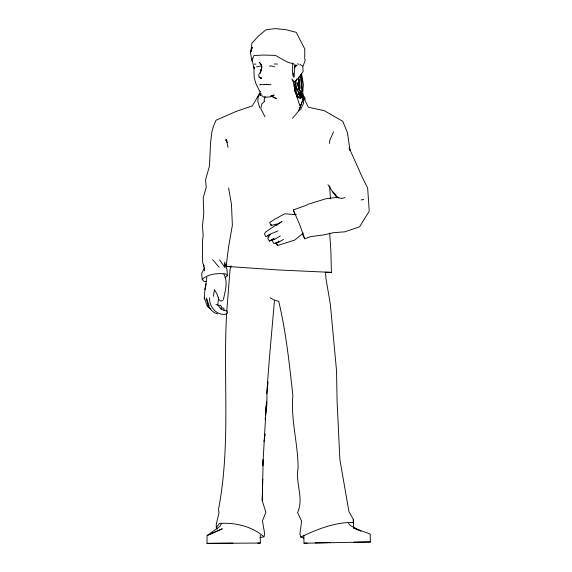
<?xml version="1.0" encoding="UTF-8"?>
<svg xmlns="http://www.w3.org/2000/svg" width="572" height="572" viewBox="0 0 572 572"><rect width="100%" height="100%" fill="white"/><g stroke="black" fill="none" stroke-linecap="round" stroke-linejoin="round"><path stroke-width="0.86" d="M353.317 523.216L353.324 519.347L348.97 511.768L339.875 459.516L337.101 401.615L336.536 370.67L330.359 304.39L326.004 278.864L325.489 272.379M270.206 297.805L274.474 300.214C271.872 331.345 268.761 362.519 266.802 393.722M353.467 526.505L353.324 519.347M259.96 537.644L263.921 536.75L264.686 533.883L262.462 520.892L265.887 512.19L262.226 500.757L262.727 479.107M262.226 500.757L263.184 459.609L262.855 464.836M301.866 81.889L301.923 80.109M301.229 95.174L303.646 97.655L303.46 103.439L300.55 109.845M299.149 76.612C297.805 82.833 302.073 90.233 296.582 95.181L299.993 93.565L301.315 90.169L300.958 75.046C302.953 83.047 301.079 91.835 304.812 99.378L303.367 97.433M226.669 312.891C222.844 378.299 231.031 444.53 218.504 509.33L219.033 512.812L216.245 524.288L216.302 527.584L217.246 529.093M226.769 311.161L230.023 269.827L231.102 265.916M224.388 266.438L224.667 262.255L226.991 269.655L227.399 275.718L225.046 277.763M302.874 91.456L303.367 84.399L301.623 73.824M262.813 465.815L266.481 401.58L266.237 404.168M294.644 87.023L294.394 90.447L297.168 95.159L300.593 98.82L299.37 93.837M204.204 299.077L204.948 289.604L206.85 277.248M298.97 79.672L299.092 89.847L298.67 82.954L299.185 79.722M265.68 410.217L266.08 405.898M295.152 86.815L294.802 90.362L297.097 96.961L296.096 90.304L296.082 82.125M301.444 81.86L301.623 80.087M218.633 297.111L217.832 304.647L215.916 304.683M268.061 382.053L266.96 392.199L266.909 404.375L265.644 415.007M329.451 143.486L329.837 140.111L333.59 131.689M265.122 419.433L265.329 417.66M261.032 93.379L258.487 95.338L257.772 101.094L259.752 107.758M231.624 266.738L226.112 266.373L228.643 246.532L232.368 225.254L231.467 204.211L228.585 187.952M223.959 310.253L224.138 308.994L223.066 307.822L220.563 308.723M300.922 88.252L301.558 83.841L300.565 74.911M213.42 296.346L214.421 289.596L217.238 294.48L218.876 299.614L220.678 301.036L222.916 300.593M260.432 73.216L261.897 66.995L260.718 71.021M264.557 436.622L264.965 434.055L264.557 438.052M221.164 308.208L221.471 306.399L220.199 305.241L217.853 305.77M263.935 441.563L264.243 439.811M295.08 64.707L293.879 77.141L293.658 73.159L292.95 75.933L292.557 72.93L292.678 62.999M276.255 225.611L281.967 221.385L278.721 223.552L271.107 225.468L271.328 224.388M204.948 289.604L206.206 283.805M223.452 299.521C224.975 291.277 228.414 281.996 223.845 274.195M260.653 71.121L260.989 69.712L260.067 72.658L258.787 74.603L258.88 76.326L259.195 77.127L261.261 78.242L259.195 77.127M252.574 58.23L252.166 59.838L253.897 68.154L254.197 77.578L255.87 83.483L259.817 91.499M264.035 100.908L265.129 96.596M252.803 58.63L253.56 56.299M303.16 65.952L305.319 59.924L304.754 59.116L304.747 48.927L296.239 32.347L285.943 29.694L275.289 28.6L265.916 29.794L258.172 36.358L251.902 43.229L250.829 51.888L252.245 47.304L250.45 52.46L251.93 61.068M292.492 118.375L298.834 110.746L303.646 97.655L308.365 107.243L324.388 110.718L342.828 121.357L347.426 132.761L350.071 150.507L349.12 148.169M298.834 110.746L303.646 97.655M296.775 78.907L295.324 82.747L295.088 85.442L297.862 90.033L293.937 86.372L293.472 81.853M260.424 91.463L257.908 96.718M295.309 65.451L294.23 67.653L296.897 65.394M204.612 267.653L201.644 273.523L202.209 279.465L204.061 281.367L206.614 281.553M295.645 80.545L294.895 82.003L294.959 90.226L297.097 96.961M259.724 94.709L260.51 93.186M258.487 95.338L252.323 105.899L236.157 111.418L216.094 120.184L213.499 126.069L211.89 131.81L210.582 142.471L209.474 165.959L205.548 179.944L206.235 187.309L203.217 197.862L203.811 213.542L202.481 225.482L203.174 236.064L202.495 240.44L202.488 254.061L202.674 262.727L204.054 266.116M221.536 523.523L219.812 526.462L207.529 535.399L222.322 528.785L207.007 535.449L207.014 543.371L260.31 543.057L260.296 535.135M260.932 94.287L260.038 95.731L260.982 94.244M277.885 242.149L278.707 241.019M270.27 234.491L269.383 235.685L267.696 236.243M216.302 527.584L219.433 523.444C235.063 522.336 251.959 526.261 263.921 536.75M268.983 236.515L267.667 238.181L269.326 240.976L273.824 239.075M225.883 265.522L226.784 264.486M273.752 239.039L272.272 240.669L273.888 243.515L277.377 242.428M264.779 101.151L261.847 103.868L260.753 108.594L265.015 116.831M202.209 279.465C208.215 273.709 217.617 273.13 225.525 273.881L227.399 275.718M273.087 238.817L271.264 240.419L269.326 240.976L274.138 238.846M303.289 233.061L294.802 240.025L277.649 245.51L276.276 243.486M283.498 239.411L276.326 243.565L277.427 245.409M276.476 224.567L265.572 232.068L264.471 233.826L265.808 236.794L269.248 234.549L277.906 230.981M274.303 239.568L280.301 235.929M275.518 218.769L269.641 222.479L271.107 225.468M275.99 218.511L284.835 213.778L296.282 214.707M274.474 300.214L278.707 301.294C286.072 332.153 289.389 364.021 292.871 395.602C290.605 419.898 298.134 443.886 298.091 468.175C295.152 483.104 304.197 498.098 297.569 512.519L301.623 521.121L299.9 534.162L300.851 537.015C317.203 529.236 334.942 522.1 353.31 522.436M278.063 241.999L279.229 241.463L278.385 241.641M275.461 243.229L276.448 242.814M260.367 84.713L262.584 84.356M294.887 214.643L293.314 209.953L306.542 205.184L307.729 204.333L325.754 198.799L337.123 197.383L341.713 198.505L344.937 197.562M302.345 234.005L304.747 238.767L310.553 236.636L324.074 234.856L333.169 232.74L344.895 231.796L359.559 226.827L369.24 211.147L367.632 187.981L362.569 177.906L349.256 148.205M271.857 95.674L274.195 95.038L269.955 96.89L266.395 97.168L263.299 96.918L261.554 95.367M256.492 66.91L260.446 65.952L261.29 66.223M361.118 199.985L363.706 199.413M207.014 543.371L232.897 543.114M294.315 65.422L296.904 65.251M269.419 66.18L271.464 65.894L274.603 66.824M269.569 84.677L270.978 84.584M357.908 530.029L353.339 527.834L370.163 534.062L370.356 541.977L304.011 543.221L303.818 535.299M254.297 64.157L255.97 64.085M304.011 543.221L307.143 543.114M315.286 542.878L330.301 542.549M353.946 542.149L366.466 541.97M257.729 543.057L260.31 543.057M367.238 541.97L370.356 541.977M329.701 233.04L330.873 251.087L331.402 272.394L325.103 272.236M259.681 84.749L260.675 84.763M274.167 63.992L277.484 64.043M253.811 55.527L263.57 55.055L275.354 55.384L287.244 62.019L294.251 64.128M331.402 272.394L278.028 269.941L226.112 266.373M293.314 209.953L299.585 224.403L304.747 238.767M266.18 84.341L268.861 84.72M297.44 63.935L298.784 64.15M264.078 84.792L263.542 84.699L266.359 84.299L268.511 84.67M217.51 313.899C210.36 312.019 207.314 304.962 206.471 298.241L209.066 305.72M300.851 537.015L303.796 538.159M210.918 308.823L208.744 307.729L207.5 306.049M270.899 95.867L276.362 98.641L271.228 95.867M360.925 531.195L350.221 525.475L348.527 523.401M301.701 95.431L303.746 97.354L300.436 95.267L297.411 90.512L295.974 86.515M296.475 96.461L299.12 98.155M259.867 77.334L261.261 78.242L260.682 77.299M299.957 64.364L302.774 66.188L303.11 71.622L297.018 79.773L294.28 81.789L291.927 79.029L292.921 81.517M227.02 140.834L225.618 139.818L227.306 142.492M206.714 305.462L208.787 306.985M303.746 97.354L301.387 95.388L299.9 92.235M335.785 194.838L332.668 191.813L327.97 184.692M302.066 98.162L299.721 95.874L298.87 93.651M299.442 104.776L300.579 105.97L298.87 103.046L296.646 95.417M338.409 197.933L332.668 191.813L336.822 197.497M212.67 259.659L219.155 267.331M217.66 304.547L221.35 309.466L227.148 311.118L227.613 312.641L226.433 314.114C216.931 316.144 209.009 306.878 209.545 297.719M207.393 305.162L206.335 303.739L204.461 297.962M300.178 92.106L305.033 98.284L302.953 95.66L300.536 90.898M303.968 98.52L304.933 99.85L302.266 95.681L300.779 91.012M302.366 98.077L300.6 95.61L299.699 93.215M219.619 260.017L225.132 267.767M261.104 64.829L259.438 62.427L261.418 64.643L261.826 66.538M203.839 265.537L203.396 264.378L204.64 270.871M299.699 90.626L297.218 82.704L298.577 88.267M301.237 92.836L302.023 95.86M226.262 139.203L228.042 147.34M301.373 93.086L301.716 96.067M329.708 185.9L330.387 198.841M254.583 68.804L253.568 66.366L254.583 68.804"/></g></svg>
